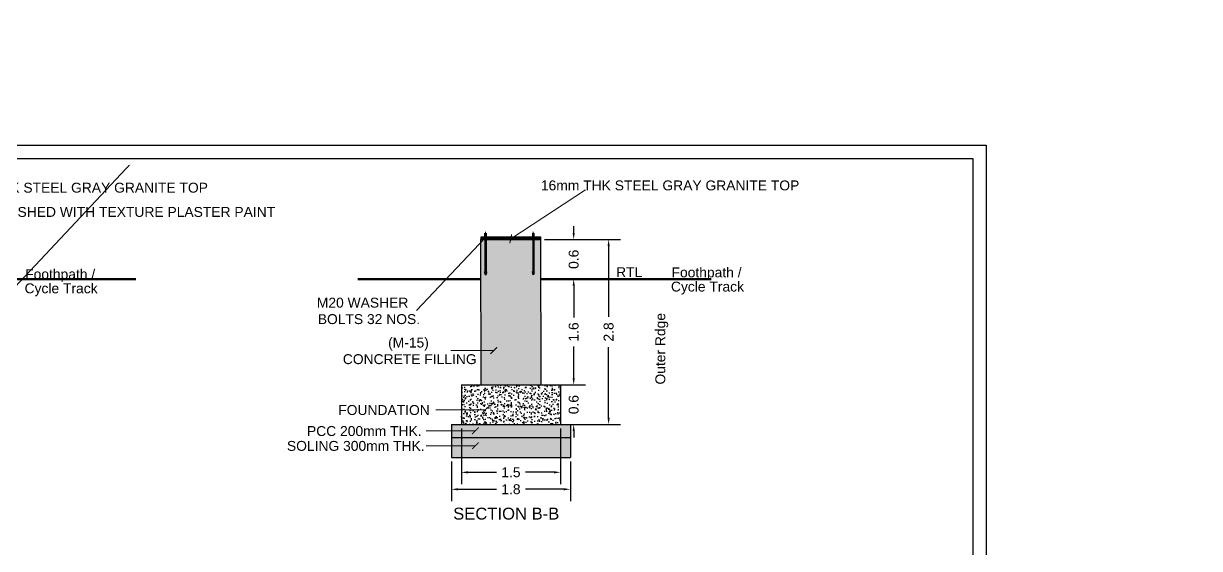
# Model space of a CAD drawing. Header units: metres. Extents: x 6 to 601, y -20 to 118.
# Drawn here: x 192.84 to 210.64, y 16.59 to 24.54 of the extents above; entities that cross this region are included whole.
import ezdxf
from ezdxf.enums import TextEntityAlignment as Align

# ---------------------------------------------------------------- set-up
doc = ezdxf.new("R2010")
doc.units = ezdxf.units.M
doc.header["$MEASUREMENT"] = 0
doc.set_wipeout_variables(frame=1)
doc.linetypes.add('CENTER', pattern=[2, 1.25, -0.25, 0.25, -0.25])
for name, color, linetype, lineweight in [('BEARGE', 5, 'Continuous', 30), ('EXISTING ROAD', 7, 'Continuous', 5), ('foundation wall and slab', 7, 'Continuous', 30)]:
    doc.layers.add(name, color=color, linetype=linetype, lineweight=lineweight)
for name, color, linetype in [('CENTER LINE', 6, 'CENTER'), ('DEFPOINT', 7, 'Continuous'), ('DWG', 150, 'Continuous'), ('EL', 4, 'Continuous'), ('FOOTPATH', 30, 'Continuous'), ('HATCH', 8, 'Continuous'), ('ProfileEdges', 7, 'Continuous'), ('PT', 2, 'Continuous')]:
    doc.layers.add(name, color=color, linetype=linetype)
doc.styles.add('AR', font='arial.ttf')
doc.styles.add('ARIAL', font='arialbd.ttf', dxfattribs={"width": 0.8})
doc.styles.add('PDF Arial', font='arial.ttf')
doc.styles.get("Standard").update_dxf_attribs({"font": 'arial.ttf'})
doc.dimstyles.new('PDA_Dimentions', dxfattribs={"dimtxt": 0.3, "dimasz": 0.1, "dimexe": 0.075, "dimexo": 0.625, "dimgap": 0.1, "dimtad": 1, "dimdsep": 46, "dimtxsty": 'ARIAL', "dimblk": 'ARCHTICK', "dimcen": 0.09, "dimadec": 0, "dimazin": 0, "dimtfac": 1, "dimtmove": 1, "dimatfit": 3, "dimldrblk": 'ARCHTICK', "dimfxl": 1, "dimfxlon": 1, "dimlwd": 9, "dimarcsym": 0})
doc.dimstyles.get("Standard").update_dxf_attribs({"dimtxt": 0.18, "dimasz": 0.18, "dimexe": 0.18, "dimexo": 0.0625, "dimgap": 0.09, "dimtad": 0, "dimdec": 4, "dimzin": 0, "dimdsep": 46, "dimtxsty": 'Standard', "dimcen": 0.09, "dimadec": 0, "dimazin": 0, "dimtfac": 1, "dimtdec": 4, "dimtofl": 0, "dimtmove": 0, "dimatfit": 3, "dimfxl": 1, "dimtolj": 1, "dimtzin": 0, "dimarcsym": 0})
pattern_1 = [(37.50000000000001, (83.96261633720086, 3.166925087747472), (-0.001070887087863339, 0.0327560040732237), [0, -0.02584, 0, -0.0289, 0, -0.027625]), (7.499999999999999, (83.96261633720086, 3.166925087747472), (0.03008620398955136, 0.04797648310890559), [0, -0.01394, 0, -0.02329000000000001, 0, -0.008925]), (327.5, (83.94170633720086, 3.166925087747472), (0.05294041164977542, 9.620391012840402e-05), [0, -0.0085, 0, -0.0306, 0, -0.03995000000000001]), (317.5, (83.94170633720086, 3.166925087747472), (0.05110415227772899, 0.01492048460388224), [0, -0.00425, 0, -0.02006, 0, -0.02295])]

# ---------------------------------------------------------------- blocks, each defined once
blk = doc.blocks.new('*D242')
at = {"color": 0, "lineweight": -2, "transparency": 16777216}
for p, q in [((199.3163273274722, 17.9048922257474), (199.3163273274722, 17.3050797554094)), ((201.1163273274715, 17.9048922257474), (201.1163273274715, 17.3050797554094)), ((199.4163273274722, 17.4850797554094), (199.9966888554391, 17.4850797554094)), ((201.0163273274715, 17.4850797554094), (200.4359657995046, 17.4850797554094))]:
    blk.add_line(p, q, dxfattribs=at)
at = {"color": 0, "transparency": 16777216}
for points in [[(199.4163273274722, 17.50174642207607), (199.4163273274722, 17.46841308874274), (199.3163273274722, 17.4850797554094)], [(201.0163273274715, 17.50174642207607), (201.0163273274715, 17.46841308874274), (201.1163273274715, 17.4850797554094)]]:
    blk.add_solid(points, dxfattribs=at)
at = {"layer": 'Defpoints', "color": 0, "transparency": 16777216}
for p in [(199.3163273274722, 17.9673922257474), (201.1163273274715, 17.9673922257474), (201.1163273274715, 17.4850797554094)]:
    blk.add_point(p, dxfattribs=at)
at = {"color": 0, "transparency": 16777216, "insert": (200.2163273274718, 17.4850797554094), "char_height": 0.15, "attachment_point": 5}
blk.add_mtext('\\A1;1.8', dxfattribs=at)
blk = doc.blocks.new('*D243')
at = {"color": 0, "lineweight": -2, "transparency": 16777216}
for p, q in [((200.7256980501617, 20.66739222574814), (201.3459597566069, 20.66739222574814)), ((201.1659597566069, 20.56739222574814), (201.1659597566069, 20.08682605930867)), ((201.1659597566069, 19.16739222574778), (201.1659597566069, 19.64795839218725)), ((200.7288273274727, 19.06739222574777), (201.3459597566069, 19.06739222574777))]:
    blk.add_line(p, q, dxfattribs=at)
at = {"color": 0, "transparency": 16777216}
for points in [[(201.1492930899402, 20.56739222574814), (201.1826264232736, 20.56739222574814), (201.1659597566069, 20.66739222574814)], [(201.1492930899402, 19.16739222574778), (201.1826264232736, 19.16739222574778), (201.1659597566069, 19.06739222574777)]]:
    blk.add_solid(points, dxfattribs=at)
at = {"layer": 'Defpoints', "color": 0, "transparency": 16777216}
for p in [(200.6631980501617, 20.66739222574814), (200.6663273274727, 19.06739222574777), (201.1659597566069, 19.06739222574777)]:
    blk.add_point(p, dxfattribs=at)
at = {"color": 0, "transparency": 16777216, "insert": (201.1659597566069, 19.8673922257479), "char_height": 0.15, "attachment_point": 5, "rotation": 90}
blk.add_mtext('\\A1;1.6', dxfattribs=at)
blk = doc.blocks.new('*D244')
at = {"color": 0, "lineweight": -2, "transparency": 16777216}
for p, q in [((201.1659597566106, 19.16739222574778), (201.1659597566106, 19.26739222574777)), ((201.028827327472, 19.06739222574777), (201.3459597566106, 19.06739222574777)), ((201.028827327472, 18.46739222574741), (201.3459597566106, 18.46739222574741)), ((201.1659597566106, 18.36739222574741), (201.1659597566106, 18.26739222574741))]:
    blk.add_line(p, q, dxfattribs=at)
at = {"color": 0, "transparency": 16777216}
for points in [[(201.1492930899439, 19.16739222574778), (201.1826264232772, 19.16739222574778), (201.1659597566106, 19.06739222574777)], [(201.1492930899439, 18.36739222574741), (201.1826264232772, 18.36739222574741), (201.1659597566106, 18.46739222574741)]]:
    blk.add_solid(points, dxfattribs=at)
at = {"layer": 'Defpoints', "color": 0, "transparency": 16777216}
for p in [(200.966327327472, 19.06739222574777), (201.1659597566106, 19.06739222574777), (200.966327327472, 18.46739222574741)]:
    blk.add_point(p, dxfattribs=at)
at = {"color": 0, "transparency": 16777216, "insert": (201.1659597566105, 18.76739222574753), "char_height": 0.15, "attachment_point": 5, "rotation": 90}
blk.add_mtext('\\A1;0.6', dxfattribs=at)
blk = doc.blocks.new('*D245')
at = {"color": 0, "lineweight": -2, "transparency": 16777216}
for p, q in [((199.4663273274718, 18.4048922257474), (199.4663273274718, 17.56186528138614)), ((200.9663273274718, 18.4048922257474), (200.9663273274718, 17.56186528138614)), ((199.5663273274718, 17.74186528138614), (199.996279578495, 17.74186528138614)), ((200.8663273274719, 17.74186528138614), (200.4363750764487, 17.74186528138614))]:
    blk.add_line(p, q, dxfattribs=at)
at = {"color": 0, "transparency": 16777216}
for points in [[(199.5663273274718, 17.75853194805281), (199.5663273274718, 17.72519861471947), (199.4663273274718, 17.74186528138614)], [(200.8663273274719, 17.75853194805281), (200.8663273274719, 17.72519861471947), (200.9663273274718, 17.74186528138614)]]:
    blk.add_solid(points, dxfattribs=at)
at = {"layer": 'Defpoints', "color": 0, "transparency": 16777216}
for p in [(199.4663273274718, 18.4673922257474), (200.9663273274718, 18.4673922257474), (200.9663273274718, 17.74186528138614)]:
    blk.add_point(p, dxfattribs=at)
at = {"color": 0, "transparency": 16777216, "insert": (200.2163273274718, 17.74186528138614), "char_height": 0.15, "attachment_point": 5}
blk.add_mtext('\\A1;1.5', dxfattribs=at)
blk = doc.blocks.new('*D246')
at = {"color": 0, "lineweight": -2, "transparency": 16777216}
for p, q in [((201.1659597566033, 21.36739222574668), (201.1659597566033, 21.46739222574668)), ((200.7254690786277, 21.26739222574668), (201.3459597566033, 21.26739222574668)), ((200.7257447557178, 20.66739222574814), (201.3459597566033, 20.66739222574814)), ((201.1659597566033, 20.56739222574814), (201.1659597566033, 20.46739222574814))]:
    blk.add_line(p, q, dxfattribs=at)
at = {"color": 0, "transparency": 16777216}
for points in [[(201.1492930899366, 21.36739222574668), (201.18262642327, 21.36739222574668), (201.1659597566033, 21.26739222574668)], [(201.1492930899366, 20.56739222574814), (201.18262642327, 20.56739222574814), (201.1659597566033, 20.66739222574814)]]:
    blk.add_solid(points, dxfattribs=at)
at = {"layer": 'Defpoints', "color": 0, "transparency": 16777216}
for p in [(200.6629690786277, 21.26739222574668), (201.1659597566033, 21.26739222574668), (200.6632447557178, 20.66739222574814)]:
    blk.add_point(p, dxfattribs=at)
at = {"color": 0, "transparency": 16777216, "insert": (201.1659597566032, 20.96739222574735), "char_height": 0.15, "attachment_point": 5, "rotation": 90}
blk.add_mtext('\\A1;0.6', dxfattribs=at)
blk = doc.blocks.new('*D247')
at = {"color": 0, "lineweight": -2, "transparency": 16777216}
for p, q in [((200.7254690786277, 21.26739222574668), (201.8747763882528, 21.26739222574668)), ((201.6947763882528, 21.16739222574668), (201.6947763882528, 20.09536971551512)), ((201.6947763882528, 18.56739222574741), (201.6947763882528, 19.63941473597897)), ((200.7257447557178, 18.46739222574741), (201.8747763882528, 18.46739222574741))]:
    blk.add_line(p, q, dxfattribs=at)
at = {"color": 0, "transparency": 16777216}
for points in [[(201.6781097215861, 21.16739222574668), (201.7114430549195, 21.16739222574668), (201.6947763882528, 21.26739222574668)], [(201.6781097215861, 18.56739222574741), (201.7114430549195, 18.56739222574741), (201.6947763882528, 18.46739222574741)]]:
    blk.add_solid(points, dxfattribs=at)
at = {"layer": 'Defpoints', "color": 0, "transparency": 16777216}
for p in [(200.6629690786277, 21.26739222574668), (200.6632447557178, 18.46739222574741), (201.6947763882528, 18.46739222574741)]:
    blk.add_point(p, dxfattribs=at)
at = {"color": 0, "transparency": 16777216, "insert": (201.6947763882528, 19.86739222574699), "char_height": 0.15, "attachment_point": 5, "rotation": 90}
blk.add_mtext('\\A1;2.8', dxfattribs=at)
blk = doc.blocks.new('Survey Base')
at = {"color": 146}
blk.add_lwpolyline([(9849.211980180819, 9829.594606460545), (9954.31549302469, 9820.430833832734), (9966.94529763193, 9819.426438879427)], dxfattribs=at)
at = {"layer": 'BEARGE', "color": 8, "lineweight": 5, "elevation": 99.9804}
for points in [[(9968.74370102665, 9807.669661493743), (9978.517558764199, 9927.044223948733), (9980.025257494857, 9946.875025751218), (9978.691171278595, 9962.5139017661)], [(9969.3417, 9807.6207), (9979.1157, 9926.997), (9980.6272, 9946.8778), (9979.289, 9962.5649)]]:
    blk.add_lwpolyline(points, dxfattribs=at)
at = {"layer": 'FOOTPATH', "color": 8, "lineweight": 5, "elevation": 99.6602}
blk.add_lwpolyline([(9971.0725, 9807.4505), (9972.6941, 9827.267), (9980.8923, 9926.99), (9982.5226, 9946.869), (9980.7433, 9962.7073)], dxfattribs=at)
at = {"layer": 'PT'}
for p in [(9969.3417, 9807.6207, 99.9804), (9971.0725, 9807.4505, 99.7283)]:
    blk.add_point(p, dxfattribs=at)
at = {"layer": 'EL'}
for s, p in [('99.98', (9969.3417, 9807.1707, 99.9804)), ('99.73', (9971.0725, 9807.0005, 99.7283))]:
    blk.add_text(s, height=0.3, dxfattribs=at).set_placement(p)
blk = doc.blocks.new('site plan')
at = {"layer": 'EXISTING ROAD', "rotation": 51.79989677134766}
blk.add_blockref('Survey Base', (2049.792497357163, -13777.89037235985), dxfattribs=at)

msp = doc.modelspace()

# ---------------------------------------------------------------- block references
at = {"xscale": 0.232473712272114, "yscale": 0.232473712272114, "zscale": 0.232473712272114}
msp.add_blockref('site plan', (81.20695006397114, -4.720440970261869, 23.10165670435924), dxfattribs=at)

# ---------------------------------------------------------------- next in the draw order: wipeouts: each hides what was drawn before it
at = {"color": 7, "true_color": 0xffffff}
msp.add_wipeout([(135.75898104191674, 61.04336691328692), (165.2783606311245, 61.83045508680823), (165.61413977986402, 58.437016854101785), (165.61413977986402, 53.736769111905645), (173.55317026065867, 53.736769111905645), (173.55317026065867, 58.437016854101785), (210.63883053880113, 24.331238054091877), (128.8519966129769, 14.566200411027985)], dxfattribs=at).dxf.layer = 'DEFPOINT'

# ---------------------------------------------------------------- next in the draw order: hatches: boundary and pattern name
at = {"true_color": 0x636466, "transparency": 33554666}
h = msp.add_hatch(color=251, dxfattribs=at)
h.dxf.hatch_style = 1
h.paths.add_polyline_path([(200.5458473480148, 21.28763590503572), (199.8392869748977, 21.28741590304357), (199.8392869748978, 21.26741590304313), (200.5458473480147, 21.26763590503528)])
h.paths.add_polyline_path([(200.6632913740186, 21.2876724736301), (200.5618473480145, 21.28764088696226), (200.5618473480143, 21.26764088696182), (200.6632913740186, 21.26767247362966)])
h.paths.add_polyline_path([(200.5458473480148, 21.28763590503572), (200.5458473480147, 21.26763590503528), (200.5618473480143, 21.26764088696182), (200.5618473480145, 21.28764088696226)])
h.paths.add_polyline_path([(199.8232869748981, 21.28741092111703), (199.8232869748982, 21.26741092111659), (199.8392869748978, 21.26741590304313), (199.8392869748977, 21.28741590304357)])
h.paths.add_polyline_path([(199.8232869748981, 21.28741092111703), (199.7632917666715, 21.28739224038452), (199.7632917666715, 21.26739224038408), (199.8232869748982, 21.26741092111659)])
at = {"true_color": 0x636466}
h = msp.add_hatch(dxfattribs=at)
h.set_pattern_fill('AR-SAND', color=251, scale=0.017, style=0)
h.set_pattern_definition(pattern_1)
h.paths.add_polyline_path([(200.6663275237997, 19.06725210912498), (200.6650898703947, 21.26725210912207), (199.7650894777389, 21.26753234236946), (199.766327131144, 19.06753234237237)])
at = {"true_color": 0x939598}
h = msp.add_hatch(dxfattribs=at)
h.set_pattern_fill('AR-CONC', color=252, scale=0.02, style=0)
h.set_pattern_definition([(49.99999999999999, (83.96261633720086, 3.166925087747472), (0.1434520365201507, -0.01255042699651902), [0.015, -0.165]), (355, (83.96261633720086, 3.166925087747472), (-0.0277502667226, 0.1504384267400024), [0.012, -0.132]), (100.45144446, (83.97457067340086, 3.165879218947472), (0.1157017693454224, 0.1378879981937259), [0.01274803839999998, -0.1402284223999997]), (46.18420000000001, (83.96261633720086, 3.206925087747472), (0.2134482661343145, -0.03310385615861531), [0.0225, -0.2475]), (96.63563549, (83.98040368620086, 3.204166426347472), (0.1869323891348457, 0.1948237201549101), [0.0191220684, -0.210342752]), (351.1841639899999, (83.96261633720086, 3.206925087747472), (0.1869323890109546, 0.194823720053998), [0.018, -0.1980000002]), (21, (83.98261633720085, 3.196925087747472), (0.1193814104236923, -0.08052377813306777), [0.015, -0.165]), (326.0000000000001, (83.98261633720085, 3.196925087747472), (0.04866306638431635, 0.1450300090093706), [0.012, -0.132]), (71.45144474, (83.99256478800086, 3.190214772947472), (0.1680444753459942, 0.06450623056127076), [0.012748038, -0.1402284224]), (37.50000000000001, (83.96261633720086, 3.166925087747472), (0.002431971063458134, 0.0665787707662623), [0, -0.1304, 0, -0.134, 0, -0.1325]), (7.499999999999999, (83.96261633720086, 3.166925087747472), (0.05261390748842972, 0.07888234237647206), [0, -0.0764, 0, -0.1274, 0, -0.0505]), (327.5, (83.91801633720085, 3.166925087747472), (0.1067644872344818, -0.004510974346875952), [0, -0.05, 0, -0.156, 0, -0.207]), (317.5, (83.89801633720086, 3.166925087747472), (0.1166372338684772, 0.02002099646646354), [0, -0.065, 0, -0.1036, 0, -0.147])])
h.paths.add_polyline_path([(200.9663273274718, 19.06739222574777), (199.4663273274718, 19.06739222574777), (199.4663273274718, 18.4673922257474), (200.9663273274718, 18.4673922257474)])
at = {"true_color": 0x636466}
h = msp.add_hatch(dxfattribs=at)
h.set_pattern_fill('AR-SAND', color=251, scale=0.017, style=0)
h.set_pattern_definition(pattern_1)
h.paths.add_polyline_path([(201.1163273274715, 18.4673922257474), (199.3163273274722, 18.4673922257474), (199.3163273274722, 18.26739222574668), (201.1163273274715, 18.26739222574668)])
at = {"true_color": 0xbc7b71}
h = msp.add_hatch(dxfattribs=at)
h.set_pattern_fill('GRAVEL', color=23, scale=0.08600000000000001, style=0)
h.set_pattern_definition([(228.012787504, (84.02453633720086, 3.252925087747473), (-0.6880000000000054, -0.7740000000000004), [0.011570096, -1.145441572048338]), (184.969740728, (84.01679633720086, 3.244325087747473), (1.031999999999998, 0.08600000000000302), [0.019854648, -1.96560952946578]), (132.510447078, (83.99701633720086, 3.242605087747473), (0.8600000000000102, -0.9459999999999885), [0.013999768, -1.385978803264574]), (267.273689006, (83.96347633720086, 3.221105087747473), (0.08600000000000209, 1.720000000000002), [0.01808046799999997, -1.789965991580092]), (292.833654178, (83.96261633720086, 3.203045087747473), (-0.429999999999999, 1.032000000000002), [0.01772932999999997, -1.755206089015592]), (357.273689006, (83.96949633720085, 3.186705087747473), (-1.720000000000002, 0.0860000000000022), [0.01808046799999997, -1.789965991580092]), (37.6942404667, (83.98755633720086, 3.185845087747472), (-1.118, -0.8599999999999978), [0.023910494, -2.367136975206776]), (72.2553283749, (84.00647633720085, 3.200465087747473), (0.6020000000000024, 1.892000000000001), [0.02257396799999997, -2.234823648725948]), (121.429565615, (84.01335633720086, 3.221965087747472), (-0.6880000000000017, 1.117999999999999), [0.0181417, -1.796030287436694]), (175.236358309, (84.00389633720086, 3.237445087747473), (0.9459999999999987, -0.08600000000000327), [0.020711552, -1.014865581776138]), (222.397437798, (83.98325633720086, 3.239165087747473), (-1.031999999999997, -0.9459999999999976), [0.026784528, -2.651670250412362]), (138.814074834, (84.04861633720085, 3.220245087747472), (-0.6020000000000029, 0.516), [0.009141885999999983, -0.9050506538951831]), (171.46923439, (84.04173633720086, 3.226265087747473), (1.118, -0.1719999999999996), [0.017392382, -1.721849981789502]), (225, (84.02453633720086, 3.228845087747473), (-9.547918011776347e-18, -0.08599999999999423), [0.012162206, -0.1094601603640866]), (203.198590514, (84.01851633720085, 3.239165087747473), (0.4299999999999991, 0.1719999999999979), [0.006549588000000001, -0.6484068991042955]), (291.801409486, (84.01249633720086, 3.236585087747473), (-0.08599999999997282, 0.2580000000000088), [0.009262458, -0.4538617154135671]), (30.96375653209999, (84.01593633720086, 3.227985087747472), (0.2580000000000046, 0.1719999999999983), [0.015043894, -0.4864179689566958]), (161.565051177, (84.02883633720086, 3.235725087747472), (0.172000000000001, -0.08599999999999801), [0.01087822599999999, -0.2610776527744819]), (16.389540334, (83.96261633720086, 3.236585087747473), (0.8599999999999972, 0.2580000000000038), [0.0152392, -1.508684682613568]), (70.3461759419, (83.97723633720085, 3.240885087747472), (-0.344000000000105, -0.9460000000002922), [0.012784846, -1.265697066269434]), (293.198590514, (84.02883633720086, 3.252925087747473), (-0.1719999999999975, 0.4299999999999993), [0.01309909, -0.6418573971042955]), (343.610459666, (84.03399633720086, 3.240885087747472), (-0.8599999999999972, 0.2580000000000038), [0.01523919999999998, -1.508684682613532]), (339.44395478, (83.96261633720086, 3.183265087747472), (-0.4300000000000032, 0.1720000000000021), [0.01469567999999998, -0.7200886420973039]), (294.775140569, (83.97637633720086, 3.178105087747472), (-0.4300000000000005, 0.9460000000000003), [0.012313308, -1.219019303441736]), (66.8014094864, (84.02969633720086, 3.166925087747472), (0.1719999999999984, 0.4299999999999974), [0.01309909, -0.6418573971042955]), (17.3540246363, (84.03485633720085, 3.178965087747473), (-1.117999999999998, -0.3439999999999968), [0.014416266, -1.42720643082464]), (69.44395478040002, (83.98755633720086, 3.166925087747472), (-0.1720000000000006, -0.4299999999999962), [0.007347839999999992, -0.7274364820973039]), (101.309932474, (84.02453633720086, 3.166925087747472), (-0.0859999999999969, 0.3440000000000011), [0.00438514, -0.4341305381689808]), (165.963756532, (84.02367633720085, 3.171225087747473), (0.2579999999999965, -0.08600000000000012), [0.01772933, -0.3368577538031223]), (186.009005957, (84.00647633720085, 3.175525087747472), (0.8600000000000041, 0.08599999999999855), [0.0164303, -1.626597393010681]), (303.690067526, (84.01593633720086, 3.220245087747472), (-0.08599999999999891, 0.1719999999999988), [0.01240309199999998, -0.2976743176899035]), (353.157226587, (84.02281633720085, 3.209925087747472), (1.462000000000001, -0.1720000000000046), [0.021654284, -2.143770385666434]), (60.9453959009, (84.04431633720085, 3.207345087747472), (-0.3439999999999979, -0.6019999999999981), [0.008854216, -0.8765699761248821]), (90, (84.04861633720085, 3.215085087747472), (-0.086, 0.08600000000000001), [0.005160000000000001, -0.08084]), (120.256437164, (84.00475633720086, 3.178105087747472), (0.3440000000000008, -0.6020000000000008), [0.011947464, -1.182802719092683]), (48.01278750420001, (83.99873633720085, 3.188425087747472), (0.6880000000000001, 0.7739999999999979), [0.023140192, -1.133871476048338]), (0, (84.01421633720085, 3.205625087747473), (0.08600000000000001, 0.08600000000000001), [0.02236, -0.06364]), (325.3048464690001, (84.03657633720086, 3.205625087747473), (0.860000000000012, -0.601999999999985), [0.01359780399999998, -1.34618158987241]), (254.054604099, (84.04775633720085, 3.197885087747473), (-0.08600000000000325, -0.3440000000000004), [0.012521772, -0.6135676784781231]), (207.645975364, (84.04431633720085, 3.185845087747472), (-1.633999999999996, -0.8600000000000042), [0.02038759, -2.018374779674308]), (175.42607874, (84.02625633720086, 3.176385087747473), (-1.117999999999996, 0.08600000000000012), [0.021568714, -2.135300313085326])])
h.paths.add_polyline_path([(201.1163273274715, 18.26739222574668), (199.3163273274722, 18.26739222574668), (199.3163273274722, 17.9673922257474), (201.1163273274715, 17.9673922257474)])

# ---------------------------------------------------------------- next in the draw order: linework, layer by layer
at = {"lineweight": 50}
for p, q in [((199.763731477572, 20.66739222574813), (197.8982838301426, 20.66739222574813)), ((200.6637314775735, 20.66739222574813), (203.2450873971256, 20.66739222574813))]:
    msp.add_line(p, q, dxfattribs=at)
for points in [[(183.9467941007244, 22.6958883331136), (207.4080093078562, 22.6958883331136), (207.4080093078562, 5.821135218056202), (183.9467941007244, 5.821135218056201)], [(184.1467941007244, 22.49588833311361), (207.2080093078562, 22.49588833311361), (207.2080093078562, 6.021135218056203), (184.1467941007244, 6.021135218056201)], [(199.763285452003, 21.2876724863013), (199.763285452003, 21.30767248630174), (200.6632850593502, 21.30795271954732), (200.6632850593502, 21.28795271954688)], [(199.7632917666715, 21.26739224038408), (199.7632917666715, 21.28739224038452), (200.6632913740186, 21.2876724736301), (200.6632913740186, 21.26767247362966)]]:
    msp.add_lwpolyline(points, close=True)
msp.add_lwpolyline([(191.4448300361155, 20.66739222574813), (194.5379301533603, 20.66739222574813)], dxfattribs=at)
msp.add_lwpolyline([(199.7638846988708, 20.66739222574813), (198.6252657494615, 20.66739222574813)])
at = {"layer": 'CENTER LINE', "color": 7, "linetype": 'CENTER', "lineweight": 20}
for p, q in [((199.8312869748979, 21.28674103975152), (199.8312869748979, 21.38387717651437)), ((200.5538473480146, 21.28674103975152), (200.5538473480146, 21.38387717651437))]:
    msp.add_line(p, q, dxfattribs=at)
at = {"layer": 'DWG'}
for p, q in [((199.8232869748981, 21.30447247363497), (199.8232869748981, 21.36107247362759)), ((199.8392869748977, 21.36107247362759), (199.8392869748977, 21.30447247363497)), ((200.5458473480148, 21.36107247362759), (200.5458473480148, 21.30447247363497)), ((200.5618473480145, 21.30447247363497), (200.5618473480145, 21.36107247362759)), ((199.8472869748975, 21.29167247363091), (199.8152869748983, 21.29167247363091)), ((199.8152869748983, 21.29167247363091), (199.8152869748983, 21.2876724736301)), ((199.8472869748975, 21.2876724736301), (199.8152869748983, 21.2876724736301)), ((199.8189898674837, 21.30396273536041), (199.818106974898, 21.30345299708586)), ((199.818106974898, 21.30345299708586), (199.818106974898, 21.29269195017821)), ((199.8189898674837, 21.29218221190365), (199.818106974898, 21.29269195017821)), ((199.8214019748966, 21.29167247363091), (199.8411719748956, 21.29167247363091)), ((199.8214021095946, 21.30447247363497), (199.8411719748956, 21.30447247363497)), ((199.8232403565971, 21.21079222574497), (199.8248403565949, 21.2123922257482)), ((199.8232403565971, 21.21079222574497), (199.8392403565967, 21.21079222574497)), ((199.8232869748981, 21.2876724736301), (199.8232869749017, 20.77587247362442)), ((199.8392869748977, 21.2876724736301), (199.8232869748981, 21.2876724736301)), ((199.8246969748989, 21.30345299708586), (199.8238140823078, 21.30396273536041)), ((199.8246969748989, 21.29269195017821), (199.8238140823078, 21.29218221190365)), ((199.8246969748989, 21.30345299708586), (199.8246969748989, 21.29269195017821)), ((199.8248403565949, 21.2123922257482), (199.8376403565953, 21.2123922257482)), ((199.8376403565953, 21.2123922257482), (199.8392403565967, 21.21079222574497)), ((199.8387598674881, 21.30396273536041), (199.837876974897, 21.30345299708586)), ((199.837876974897, 21.30345299708586), (199.837876974897, 21.29269195017821)), ((199.8387598674881, 21.29218221190365), (199.837876974897, 21.29269195017821)), ((199.8392869748977, 21.2876724736301), (199.8392869749014, 20.77587247362442)), ((199.8444669748978, 21.30345299708586), (199.8435840823067, 21.30396273536041)), ((199.8444669748978, 21.29269195017821), (199.8435840823067, 21.29218221190365)), ((199.8444669748978, 21.29269195017821), (199.8444669748978, 21.30345299708586)), ((199.8472869748975, 21.29167247363091), (199.8472869748975, 21.2876724736301)), ((200.537847348015, 21.29167247363091), (200.5698473480143, 21.29167247363091)), ((200.537847348015, 21.29167247363091), (200.537847348015, 21.2876724736301)), ((200.537847348015, 21.2876724736301), (200.5698473480143, 21.2876724736301)), ((200.5406673480147, 21.30345299708586), (200.5415502406058, 21.30396273536041)), ((200.5406673480147, 21.29269195017821), (200.5406673480147, 21.30345299708586)), ((200.5406673480147, 21.29269195017821), (200.5415502406058, 21.29218221190365)), ((200.563732213318, 21.30447247363497), (200.543962348017, 21.30447247363497)), ((200.5637323480159, 21.29167247363091), (200.543962348017, 21.29167247363091)), ((200.5474007297153, 21.2123922257482), (200.5458007297138, 21.21079222574497)), ((200.5618007297135, 21.21079222574497), (200.5458007297138, 21.21079222574497)), ((200.5458473480148, 21.2876724736301), (200.5458473480112, 20.77587247362442)), ((200.5458473480148, 21.2876724736301), (200.5618473480145, 21.2876724736301)), ((200.5463744554245, 21.30396273536041), (200.5472573480156, 21.30345299708586)), ((200.5463744554245, 21.29218221190365), (200.5472573480156, 21.29269195017821)), ((200.5472573480156, 21.30345299708586), (200.5472573480156, 21.29269195017821)), ((200.5602007297157, 21.2123922257482), (200.5474007297153, 21.2123922257482)), ((200.5618007297135, 21.21079222574497), (200.5602007297157, 21.2123922257482)), ((200.5604373480137, 21.30345299708586), (200.5613202406048, 21.30396273536041)), ((200.5604373480137, 21.30345299708586), (200.5604373480137, 21.29269195017821)), ((200.5604373480137, 21.29269195017821), (200.5613202406048, 21.29218221190365)), ((200.5618473480145, 21.2876724736301), (200.5618473480108, 20.77587247362442)), ((200.5661444554289, 21.30396273536041), (200.5670273480146, 21.30345299708586)), ((200.5661444554289, 21.29218221190365), (200.5670273480146, 21.29269195017821)), ((200.5670273480146, 21.30345299708586), (200.5670273480146, 21.29269195017821)), ((200.5698473480143, 21.29167247363091), (200.5698473480143, 21.2876724736301)), ((199.8248403565949, 21.1191922257525), (199.8232403565971, 21.11642094445722)), ((199.8248403565949, 21.1191922257525), (199.8376403565953, 21.1191922257525)), ((199.8376403565953, 21.1191922257525), (199.8392403565967, 21.11642094445722)), ((200.5474007297153, 21.1191922257525), (200.5458007297138, 21.11642094445722)), ((200.5602007297157, 21.1191922257525), (200.5474007297153, 21.1191922257525)), ((200.5602007297157, 21.1191922257525), (200.5618007297135, 21.11642094445722)), ((199.8171719749034, 20.77187247362542), (199.8171719749034, 20.77587247362442)), ((199.8491719749027, 20.77587247362442), (199.8171719749034, 20.77587247362442)), ((199.8491719749027, 20.77187247362542), (199.8171719749034, 20.77187247362542)), ((199.8208748674888, 20.77136273535086), (199.8199919749031, 20.77085299707812)), ((199.8199919749031, 20.76009195016866), (199.8199919749031, 20.77085299707812)), ((199.8208748674888, 20.7595822118941), (199.8199919749031, 20.76009195016866)), ((199.8232869749017, 20.77187247362542), (199.8430569749007, 20.77187247362542)), ((199.8232871095997, 20.75907247362136), (199.8430569749007, 20.75907247362136)), ((199.8411719749029, 20.77587247362442), (199.8251719749032, 20.77587247362442)), ((199.8251719749032, 20.75907247362136), (199.8251719749032, 20.74067247362234)), ((199.8251719749032, 20.74067247362234), (199.826771974901, 20.73907247362092)), ((199.8251719749032, 20.74067247362234), (199.8411719749029, 20.74067247362234)), ((199.826581974904, 20.77085299707812), (199.8256990823129, 20.77136273535086)), ((199.826581974904, 20.76009195016866), (199.8256990823129, 20.7595822118941)), ((199.826581974904, 20.76009195016866), (199.826581974904, 20.77085299707812)), ((199.826771974901, 20.73907247362092), (199.8395719749014, 20.73907247362092)), ((199.8395719749014, 20.73907247362092), (199.8411719749029, 20.74067247362234)), ((199.8406448674932, 20.77136273535086), (199.8397619749021, 20.77085299707812)), ((199.8397619749021, 20.76009195016866), (199.8397619749021, 20.77085299707812)), ((199.8406448674932, 20.7595822118941), (199.8397619749021, 20.76009195016866)), ((199.8411719749029, 20.74067247362234), (199.8411719749029, 20.75907247362136)), ((199.846351974903, 20.77085299707812), (199.8454690823119, 20.77136273535086)), ((199.846351974903, 20.76009195016866), (199.8454690823119, 20.7595822118941)), ((199.846351974903, 20.77085299707812), (199.846351974903, 20.76009195016866)), ((199.8491719749027, 20.77187247362542), (199.8491719749027, 20.77587247362442)), ((200.5397323480202, 20.77187247362542), (200.5397323480202, 20.77587247362442)), ((200.5397323480202, 20.77587247362442), (200.5717323480194, 20.77587247362442)), ((200.5397323480202, 20.77187247362542), (200.5717323480194, 20.77187247362542)), ((200.5425523480199, 20.77085299707812), (200.543435240611, 20.77136273535086)), ((200.5425523480199, 20.77085299707812), (200.5425523480199, 20.76009195016866)), ((200.5425523480199, 20.76009195016866), (200.543435240611, 20.7595822118941)), ((200.5656173480211, 20.77187247362542), (200.5458473480221, 20.77187247362542)), ((200.5656172133231, 20.75907247362136), (200.5458473480221, 20.75907247362136)), ((200.54773234802, 20.77587247362442), (200.5637323480196, 20.77587247362442)), ((200.54773234802, 20.74067247362234), (200.54773234802, 20.75907247362136)), ((200.5493323480214, 20.73907247362092), (200.54773234802, 20.74067247362234)), ((200.5637323480196, 20.74067247362234), (200.54773234802, 20.74067247362234)), ((200.5482594554296, 20.77136273535086), (200.5491423480207, 20.77085299707812)), ((200.5482594554296, 20.7595822118941), (200.5491423480207, 20.76009195016866)), ((200.5491423480207, 20.76009195016866), (200.5491423480207, 20.77085299707812)), ((200.5621323480218, 20.73907247362092), (200.5493323480214, 20.73907247362092)), ((200.5637323480196, 20.74067247362234), (200.5621323480218, 20.73907247362092)), ((200.5623223480188, 20.77085299707812), (200.5632052406099, 20.77136273535086)), ((200.5623223480188, 20.76009195016866), (200.5623223480188, 20.77085299707812)), ((200.5623223480188, 20.76009195016866), (200.5632052406099, 20.7595822118941)), ((200.5637323480196, 20.75907247362136), (200.5637323480196, 20.74067247362234)), ((200.568029455434, 20.77136273535086), (200.5689123480197, 20.77085299707812)), ((200.568029455434, 20.7595822118941), (200.5689123480197, 20.76009195016866)), ((200.5689123480197, 20.76009195016866), (200.5689123480197, 20.77085299707812)), ((200.5717323480194, 20.77187247362542), (200.5717323480194, 20.77587247362442))]:
    msp.add_line(p, q, dxfattribs=at)
for points in [[(199.8248869748959, 21.36267247363082), (199.8248869748959, 21.30447247363497)], [(199.8376869748963, 21.30447247363497), (199.8376869748963, 21.36267247363082)], [(200.5474473480162, 21.30447247363497), (200.5474473480162, 21.36267247363082)], [(200.5602473480167, 21.36267247363082), (200.5602473480167, 21.30447247363497)], [(199.8248403565949, 21.21079222574497), (199.8376403565953, 21.20479000248031)], [(199.8248403565949, 21.20579222574577), (199.8376403565953, 21.19979000248111)], [(199.8248869748959, 21.35107247362737), (199.8376869748963, 21.34507025036271)], [(199.8248869748959, 21.34607247362817), (199.8376869748963, 21.34007025036351)], [(199.8248869748959, 21.34107247362715), (199.8376869748963, 21.33507025036249)], [(199.8248869748977, 21.33607247362795), (199.8376869748981, 21.33007025036329)], [(199.8248869748977, 21.33107247362693), (199.8376869748981, 21.32507025036227)], [(199.8248869748977, 21.32607247362773), (199.8376869748981, 21.32007025036307)], [(199.8248869748977, 21.32107247362671), (199.8376869748981, 21.31507025036206)], [(199.8248869748977, 21.31607247362751), (199.8376869748981, 21.31007025036286)], [(199.8248869748977, 21.3110724736265), (199.8376869748981, 21.30507025036184)], [(199.8248869748959, 21.2876724736301), (199.8248869748959, 21.26947247363512)], [(199.8376869748963, 21.26947247363512), (199.8376869748963, 21.2876724736301)], [(200.5602007297157, 21.21079222574497), (200.5474007297153, 21.20479000248031)], [(200.5602007297157, 21.20579222574577), (200.5474007297153, 21.19979000248111)], [(200.5602473480167, 21.35107247362737), (200.5474473480162, 21.34507025036271)], [(200.5602473480167, 21.34607247362817), (200.5474473480162, 21.34007025036351)], [(200.5602473480167, 21.34107247362715), (200.5474473480162, 21.33507025036249)], [(200.5602473480149, 21.33607247362795), (200.5474473480144, 21.33007025036329)], [(200.5602473480149, 21.33107247362693), (200.5474473480144, 21.32507025036227)], [(200.5602473480149, 21.32607247362773), (200.5474473480144, 21.32007025036307)], [(200.5602473480149, 21.32107247362671), (200.5474473480144, 21.31507025036206)], [(200.5602473480149, 21.31607247362751), (200.5474473480144, 21.31007025036286)], [(200.5602473480149, 21.3110724736265), (200.5474473480144, 21.30507025036184)], [(200.5474473480162, 21.26947247363512), (200.5474473480162, 21.2876724736301)], [(200.5602473480167, 21.2876724736301), (200.5602473480167, 21.26947247363512)], [(199.826771974901, 20.73907247362092), (199.826771974901, 20.75907247362136)], [(199.8395719749014, 20.75907247362136), (199.8395719749014, 20.73907247362092)], [(200.5493323480214, 20.75907247362136), (200.5493323480214, 20.73907247362092)], [(200.5621323480218, 20.73907247362092), (200.5621323480218, 20.75907247362136)]]:
    msp.add_lwpolyline(points, dxfattribs=at)
for centre, radius, start, end in [((199.8214019748966, 21.29851049708429), 0.005961976547941693, 66.13507469489193, 113.8649253051081), ((199.8214019748966, 21.29763445017977), 0.005961976547941693, 246.1350746948919, 293.864925305108), ((199.8312869748979, 21.28266352053595), 0.0218089530958676, 72.41204612829087, 107.5879538717091), ((199.8312869748979, 21.31348142672994), 0.0218089530958676, 252.4120461282909, 287.5879538717091), ((199.8411719748956, 21.29851049708429), 0.005961976547939338, 66.13507469489193, 113.8649253051081), ((199.8411719748956, 21.29763445017977), 0.005961976547939338, 246.1350746948919, 293.864925305108), ((200.543962348017, 21.29851049708429), 0.005961976547939338, 66.13507469498718, 113.8649253050128), ((200.543962348017, 21.29763445017977), 0.005961976547939338, 246.1350746949872, 293.8649253050128), ((200.5538473480146, 21.28266352053595), 0.0218089530958676, 72.41204612829087, 107.5879538717091), ((200.5538473480146, 21.31348142672994), 0.0218089530958676, 252.4120461282909, 287.5879538717091), ((200.5637323480159, 21.29851049708429), 0.005961976547941693, 66.13507469498718, 113.8649253050128), ((200.5637323480159, 21.29763445017977), 0.005961976547941693, 246.1350746949872, 293.8649253050128), ((199.8232869749017, 20.76591049707474), 0.005961976547941693, 66.13507469489193, 113.8649253051081), ((199.8232869749017, 20.76503445017204), 0.005961976547941693, 246.1350746948919, 293.864925305108), ((199.8331719749031, 20.7500635205264), 0.0218089530958676, 72.41204612829087, 107.5879538717091), ((199.8331719749031, 20.78088142672038), 0.0218089530958676, 252.4120461282909, 287.5879538717091), ((199.8430569749007, 20.76591049707474), 0.005961976547939338, 66.13507469489193, 113.8649253051081), ((199.8430569749007, 20.76503445017204), 0.005961976547939338, 246.1350746948919, 293.864925305108), ((200.5458473480221, 20.76591049707474), 0.005961976547939338, 66.13507469498718, 113.8649253050128), ((200.5458473480221, 20.76503445017204), 0.005961976547939338, 246.1350746949872, 293.8649253050128), ((200.5557323480198, 20.7500635205264), 0.0218089530958676, 72.41204612829087, 107.5879538717091), ((200.5557323480198, 20.78088142672038), 0.0218089530958676, 252.4120461282909, 287.5879538717091), ((200.5656173480211, 20.76591049707474), 0.005961976547941693, 66.13507469498718, 113.8649253050128), ((200.5656173480211, 20.76503445017204), 0.005961976547941693, 246.1350746949872, 293.8649253050128)]:
    msp.add_arc(centre, radius, start, end, dxfattribs=at)
at = {"layer": 'foundation wall and slab'}
for points in [[(199.7663273274711, 19.06739222574777), (199.7629687131457, 21.26739222574668), (200.6629690786276, 21.26739222574668), (200.6663273274726, 19.06739222574777)], [(199.4663273274718, 19.06739222574777), (200.9663273274718, 19.06739222574777)], [(199.4663273274718, 19.06739222574777), (199.4663273274718, 18.4673922257474)], [(200.9663273274718, 19.06739222574777), (200.9663273274718, 18.4673922257474)], [(199.3163273274722, 18.4673922257474), (201.1163273274715, 18.4673922257474)], [(199.3163273274722, 18.4673922257474), (199.3163273274722, 17.9673922257474)], [(201.1163273274715, 18.4673922257474), (201.1163273274715, 17.9673922257474)], [(199.3163273274722, 18.26739222574668), (201.1163273274715, 18.26739222574668)], [(199.3163273274722, 17.9673922257474), (201.1163273274715, 17.9673922257474)]]:
    msp.add_lwpolyline(points, dxfattribs=at)

# ---------------------------------------------------------------- next in the draw order: texts
at = {"layer": 'HATCH', "color": 7, "style": 'PDF Arial'}
for s, p in [('16mm THK STEEL GRAY GRANITE TOP', (191.7179954600713, 21.97691293239808)), ('16mm THK STEEL GRAY GRANITE TOP', (200.669654660335, 22.01130643304282)), ('FINISHED WITH TEXTURE PLASTER PAINT', (192.3514289760212, 21.60985665365524)), ('RTL', (201.8091082190467, 20.69836710498691)), ('Foothpath / ', (202.647422902076, 20.69417931104124)), ('Foothpath / ', (192.8630098059302, 20.66739222574813)), ('Cycle Track', (192.8538735948832, 20.45269126614346)), ('Cycle Track', (202.638286691029, 20.47947835143657)), ('M20 WASHER', (197.2778803434419, 20.23594671312401)), ('BOLTS 32 NOS.', (197.2921934480953, 19.98670126999184)), ('(M-15)', (198.3565130897978, 19.63119039397804)), ('CONCRETE FILLING', (197.6716906535175, 19.38042631905353)), ('FOUNDATION', (197.6025169753166, 18.61046218837998)), ('PCC 200mm THK.', (197.128928306337, 18.29174503242882)), ('SOLING 300mm THK.', (196.8252131712006, 18.06725993254383))]:
    msp.add_text(s, height=0.15, dxfattribs=at).set_placement(p)
msp.add_text('Outer Rdge', height=0.15, rotation=90, dxfattribs=at).set_placement((202.5522531481065, 19.07132670848785))
at = {"layer": 'ProfileEdges', "style": 'AR'}
msp.add_text('SECTION B-B', height=0.18, dxfattribs=at).set_placement((200.145008291677, 17.11684205256676), align=Align.MIDDLE_CENTER)

# ---------------------------------------------------------------- next in the draw order: dimensions: what is measured, and where the dimension line sits
at = {"color": 251, "true_color": 0x636466}
for base, p1, p2, picture, middle in [((201.1659597566033, 21.26739222574668), (200.6632447557176, 20.66739222574813), (200.6629690786276, 21.26739222574668), '*D246', (201.1659597566032, 20.96739222574735)), ((201.6947763882528, 18.46739222574741), (200.6629690786276, 21.26739222574668), (200.6632447557176, 18.4673922257474), '*D247', (201.6947763882528, 19.86739222574699)), ((201.1659597566069, 19.06739222574777), (200.6631980501616, 20.66739222574813), (200.6663273274726, 19.06739222574777), '*D243', (201.1659597566069, 19.8673922257479))]:
    dim = msp.add_linear_dim(base=base, p1=p1, p2=p2, angle=90, dimstyle='Standard', override={"dimtxt": 0.15, "dimasz": 0.1, "dimdec": 1, "dimtdec": 1}, dxfattribs=at)
    dim.commit()
    dim.dimension.update_dxf_attribs({"geometry": picture, "text_midpoint": middle})
dim = msp.add_aligned_dim(p1=(200.9663273274718, 18.4673922257474), p2=(200.9663273274718, 19.06739222574777), distance=-0.19963242913880208, dimstyle='Standard', override={"dimtxt": 0.15, "dimasz": 0.1, "dimdec": 1, "dimtdec": 1}, dxfattribs=at)
dim.commit()
dim.dimension.update_dxf_attribs({"geometry": '*D244', "text_midpoint": (201.1659597566105, 18.76739222574753)})
for base, p1, p2, picture, middle in [((200.9663273274718, 17.74186528138614), (199.4663273274718, 18.4673922257474), (200.9663273274718, 18.4673922257474), '*D245', (200.2163273274718, 17.74186528138614)), ((201.1163273274715, 17.4850797554094), (199.3163273274722, 17.9673922257474), (201.1163273274715, 17.9673922257474), '*D242', (200.2163273274718, 17.4850797554094))]:
    dim = msp.add_linear_dim(base=base, p1=p1, p2=p2, dimstyle='Standard', override={"dimtxt": 0.15, "dimasz": 0.1, "dimdec": 1, "dimtdec": 1}, dxfattribs=at)
    dim.commit()
    dim.dimension.update_dxf_attribs({"geometry": picture, "text_midpoint": middle})

# ---------------------------------------------------------------- next in the draw order: leaders
for points in [[(200.213291570345, 21.27753235700709), (201.3436949536485, 22.02141330047482)], [(199.8246969748624, 21.29269195019323), (198.7866456934125, 20.19454179354886)], [(199.9562389840894, 19.5859185754756), (199.3050762151188, 19.5859185754756)], [(199.8279100480622, 18.68763005824201), (199.0805085386355, 18.68763005824201)], [(199.6779100480626, 18.36891290229084), (198.9305085386359, 18.36891290229084)], [(199.6779100480626, 18.14442780240586), (198.9305085386359, 18.14442780240586)]]:
    msp.add_leader(points, dimstyle='PDA_Dimentions', override={"dimtxt": 0.2, "dimgap": 0.01, "dimtad": 0, "dimse1": 1, "dimse2": 1})

doc.saveas('drawing.dxf')
